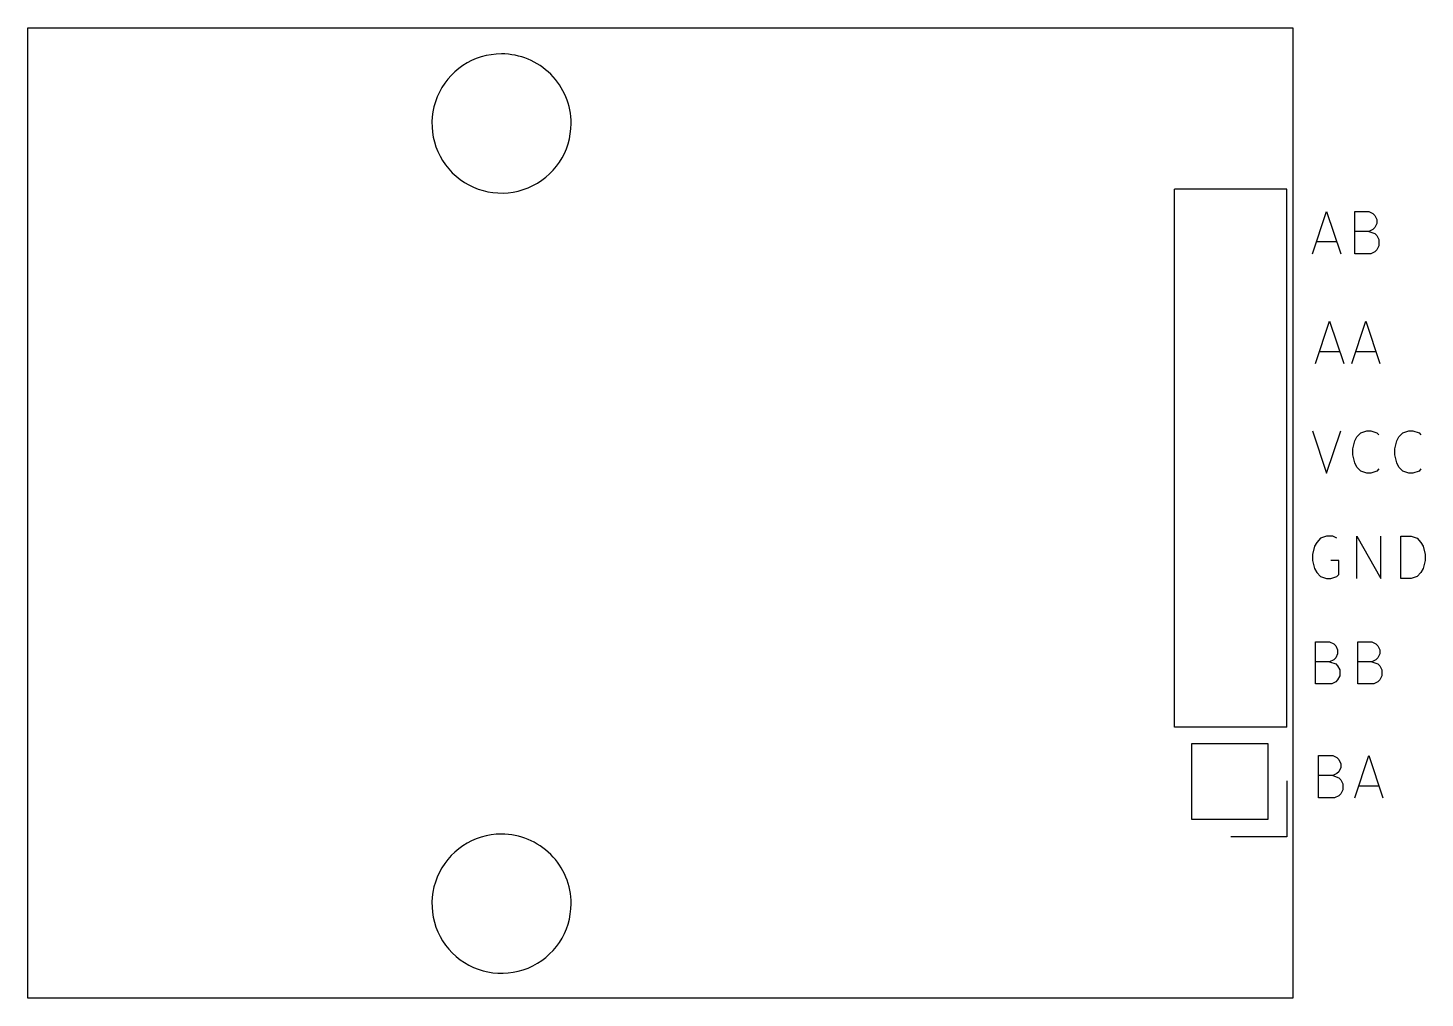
# Model space of a CAD drawing. Extents: x 106.5 to 139.7, y -68.1 to -45.1.
import ezdxf

# ---------------------------------------------------------------- set-up
doc = ezdxf.new("R2010")
doc.units = 0
doc.layers.get('0').update_dxf_attribs({"linetype": 'CONTINUOUS'})

msp = doc.modelspace()

# ---------------------------------------------------------------- linework, layer by layer
at = {"color": 4}
for points in [[(106.54792, -68.144725), (106.54792, -45.142485)], [(106.54792, -45.142485), (136.54786, -45.142485)], [(136.54786, -45.142485), (136.54786, -68.144725)], [(136.40308, -48.962645), (133.7437, -48.962645)], [(133.7437, -61.723605), (133.7437, -48.962645)], [(136.40308, -61.723605), (136.40308, -48.962645)], [(137.01522, -50.496805), (137.34796, -49.496045), (137.68324, -50.496805)], [(138.34872, -49.971025), (138.49096, -50.019285), (138.53922, -50.067545), (138.58748, -50.161525), (138.58748, -50.306305), (138.53922, -50.400285), (138.49096, -50.448545), (138.39698, -50.496805), (138.01598, -50.496805), (138.01598, -49.496045), (138.34872, -49.496045), (138.4427, -49.544305), (138.49096, -49.590025), (138.53922, -49.686545), (138.53922, -49.780525), (138.49096, -49.877045), (138.4427, -49.925305), (138.34872, -49.971025), (138.01598, -49.971025)], [(137.11174, -50.209785), (137.58672, -50.209785)], [(137.08634, -53.095225), (137.41908, -52.097005), (137.75436, -53.095225)], [(137.94486, -53.095225), (138.2776, -52.097005), (138.61034, -53.095225)], [(137.18286, -52.810745), (137.65784, -52.810745)], [(138.03884, -52.810745), (138.51636, -52.810745)], [(137.01522, -54.695425), (137.34796, -55.696185), (137.68324, -54.695425)], [(138.58748, -55.599665), (138.53922, -55.647925), (138.39698, -55.696185), (138.30046, -55.696185), (138.15822, -55.647925), (138.06424, -55.553945), (138.01598, -55.457425), (137.96772, -55.266925), (137.96772, -55.124685), (138.01598, -54.934185), (138.06424, -54.837665), (138.15822, -54.743685), (138.30046, -54.695425), (138.39698, -54.695425), (138.53922, -54.743685), (138.58748, -54.791945)], [(139.5857, -55.599665), (139.53998, -55.647925), (139.3952, -55.696185), (139.30122, -55.696185), (139.15898, -55.647925), (139.06246, -55.553945), (139.0142, -55.457425), (138.96848, -55.266925), (138.96848, -55.124685), (139.0142, -54.934185), (139.06246, -54.837665), (139.15898, -54.743685), (139.30122, -54.695425), (139.3952, -54.695425), (139.53998, -54.743685), (139.5857, -54.791945)], [(137.58672, -57.243045), (137.49274, -57.194785), (137.34796, -57.194785), (137.20572, -57.243045), (137.11174, -57.339565), (137.06348, -57.433545), (137.01522, -57.624045), (137.01522, -57.766285), (137.06348, -57.956785), (137.11174, -58.053305), (137.20572, -58.147285), (137.34796, -58.195545), (137.44448, -58.195545), (137.58672, -58.147285), (137.63498, -58.101565), (137.63498, -57.766285), (137.44448, -57.766285)], [(138.06424, -58.195545), (138.06424, -57.194785), (138.6332, -58.195545), (138.6332, -57.194785)], [(137.41908, -60.171665), (137.56386, -60.219925), (137.60958, -60.268185), (137.65784, -60.362165), (137.65784, -60.504405), (137.60958, -60.600925), (137.56386, -60.649185), (137.46734, -60.694905), (137.08634, -60.694905), (137.08634, -59.696685), (137.41908, -59.696685), (137.5156, -59.742405), (137.56386, -59.790665), (137.60958, -59.887185), (137.60958, -59.981165), (137.56386, -60.077685), (137.5156, -60.123405), (137.41908, -60.171665), (137.08634, -60.171665)], [(138.41984, -60.171665), (138.56208, -60.219925), (138.61034, -60.268185), (138.6586, -60.362165), (138.6586, -60.504405), (138.61034, -60.600925), (138.56208, -60.649185), (138.4681, -60.694905), (138.0871, -60.694905), (138.0871, -59.696685), (138.41984, -59.696685), (138.51636, -59.742405), (138.56208, -59.790665), (138.61034, -59.887185), (138.61034, -59.981165), (138.56208, -60.077685), (138.51636, -60.123405), (138.41984, -60.171665), (138.0871, -60.171665)], [(136.40308, -61.723605), (133.7437, -61.723605)], [(137.49274, -62.871685), (137.63498, -62.919945), (137.68324, -62.968205), (137.72896, -63.062185), (137.72896, -63.204425), (137.68324, -63.300945), (137.63498, -63.349205), (137.53846, -63.394925), (137.15746, -63.394925), (137.15746, -62.396705), (137.49274, -62.396705), (137.58672, -62.442425), (137.63498, -62.490685), (137.68324, -62.587205), (137.68324, -62.681185), (137.63498, -62.777705), (137.58672, -62.823425), (137.49274, -62.871685), (137.15746, -62.871685)], [(138.01598, -63.394925), (138.34872, -62.396705), (138.68146, -63.394925)], [(136.40308, -62.993605), (136.40308, -64.324565), (135.07466, -64.324565)], [(138.10996, -63.110445), (138.58748, -63.110445)], [(136.54786, -68.144725), (106.54792, -68.144725)]]:
    msp.add_lwpolyline(points, dxfattribs=at)
at = {"color": 7}
for points in [[(117.779533, -45.758107)], [(135.054073, -50.306752)], [(135.054073, -52.846752)], [(135.054073, -55.386752)], [(135.054073, -57.926752)], [(135.054073, -60.466752)], [(117.779533, -64.257938)]]:
    msp.add_lwpolyline(points, close=True, dxfattribs=at)
at = {"color": 4}
msp.add_lwpolyline([(139.11072, -58.195545), (139.11072, -57.194785), (139.34948, -57.194785), (139.49172, -57.243045), (139.5857, -57.339565), (139.63396, -57.433545), (139.68222, -57.624045), (139.68222, -57.766285), (139.63396, -57.956785), (139.5857, -58.053305), (139.49172, -58.147285), (139.34948, -58.195545)], close=True, dxfattribs=at)
at = {"color": 2}
msp.add_lwpolyline([(135.954503, -62.1081), (135.954503, -63.907944), (134.154405, -63.907944), (134.154405, -62.1081)], close=True, dxfattribs=at)
at = {"color": 7}
for points in [[(117.779533, -45.758107), (117.112171, -45.758107), (116.510521, -46.160116), (116.255133, -46.776679)], [(118.946259, -46.241381), (118.636824, -45.931946), (118.21714, -45.758107), (117.779533, -45.758107)], [(119.429532, -47.408106), (119.429532, -46.970499), (119.255694, -46.550816), (118.946259, -46.241381)], [(116.255133, -46.776679), (115.999744, -47.393241), (116.140911, -48.102935), (116.612807, -48.574832)], [(118.410961, -48.932507), (119.027523, -48.677118), (119.429532, -48.075469), (119.429532, -47.408106)], [(116.612807, -48.574832), (117.084704, -49.046728), (117.794398, -49.187895), (118.410961, -48.932507)], [(117.779533, -64.257938), (117.112171, -64.257938), (116.510521, -64.659947), (116.255133, -65.27651)], [(118.946259, -64.741212), (118.636824, -64.431777), (118.21714, -64.257938), (117.779533, -64.257938)], [(119.429532, -65.907937), (119.429532, -65.47033), (119.255694, -65.050646), (118.946259, -64.741212)], [(116.255133, -65.27651), (115.999744, -65.893072), (116.140911, -66.602766), (116.612807, -67.074663)], [(118.410961, -67.432338), (119.027523, -67.176949), (119.429532, -66.5753), (119.429532, -65.907937)], [(116.612807, -67.074663), (117.084704, -67.546559), (117.794398, -67.687726), (118.410961, -67.432338)]]:
    msp.add_open_spline(points, degree=3, dxfattribs=at)

doc.saveas('drawing.dxf')
